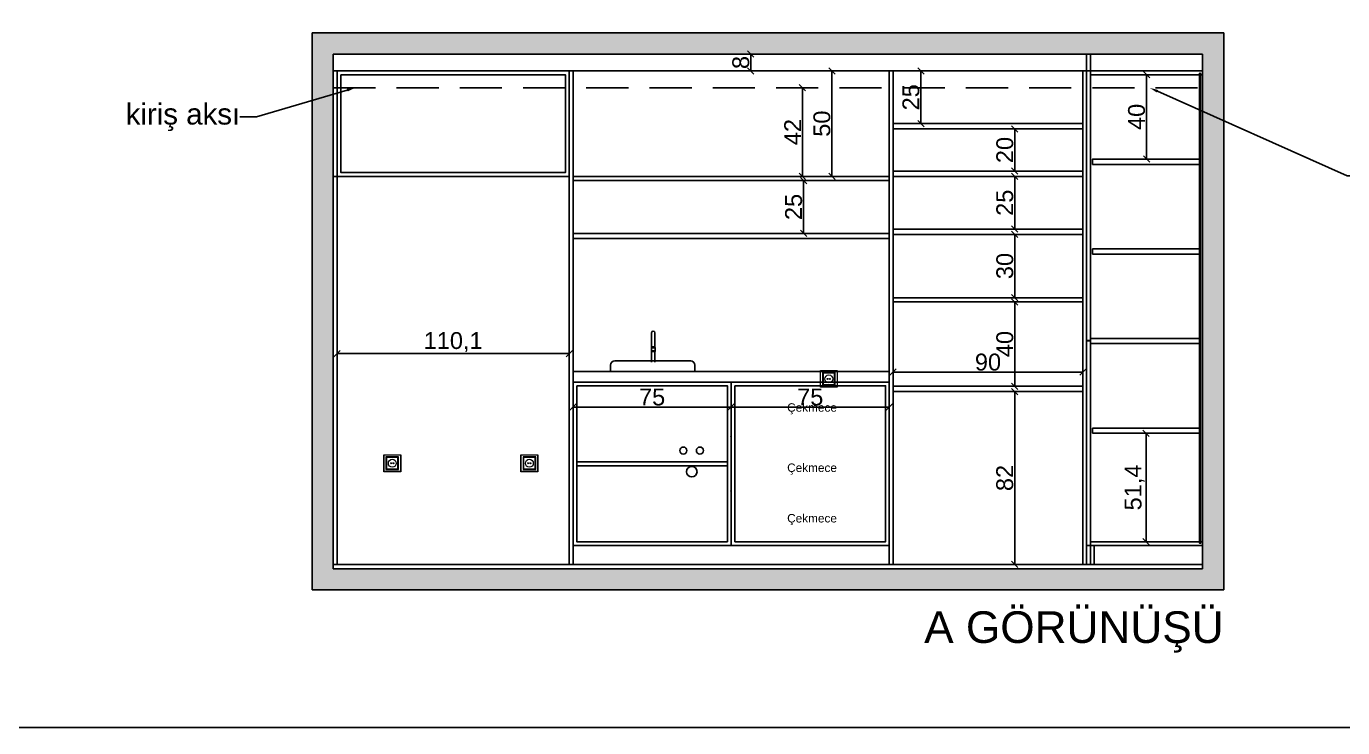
# Model space of a CAD drawing. Header units: millimetres. Extents: x 1064 to 14043, y 831 to 5538.
# Drawn here: x 3483 to 4107, y 831 to 1163 of the extents above; entities that cross this region are included whole.
import ezdxf
from ezdxf import colors
from ezdxf.entities.mleader import LeaderData, LeaderLine
from ezdxf.math import Vec2, Vec3

# ---------------------------------------------------------------- set-up
doc = ezdxf.new("R2010")
doc.units = ezdxf.units.MM
doc.set_wipeout_variables(frame=1)
doc.linetypes.add('( Hidden )', pattern=[0.375, 0.25, -0.125])
doc.layers.add('5_ID-Electrical _Priz', color=3, linetype='Continuous', lineweight=0)
doc.layers.add('furn_wet', color=152, linetype='Continuous')
doc.layers.add('transparan', color=7, linetype='Continuous', transparency=0.75)
doc.styles.get("Standard").update_dxf_attribs({"font": 'arial.ttf'})
doc.dimstyles.new('ISO-25', dxfattribs={"dimtxt": 8, "dimasz": 3, "dimexe": 1.25, "dimexo": 0.625, "dimtad": 1, "dimdec": 1, "dimtxsty": 'Standard', "dimblk": 'OBLIQUE', "dimcen": 2.5, "dimse1": 1, "dimse2": 1, "dimadec": 0, "dimazin": 0, "dimtfac": 1, "dimtdec": 1, "dimtmove": 0, "dimatfit": 3, "dimldrblk": 'OBLIQUE', "dimfxl": 1, "dimarcsym": 0})

# ---------------------------------------------------------------- blocks, each defined once
blk = doc.blocks.new('priz')
blk.add_wipeout([(12844.19, 13291.87), (12852.19, 13291.87), (12852.19, 13299.87), (12844.19, 13299.87)]).dxf.layer = '5_ID-Electrical _Priz'
at = {"layer": '5_ID-Electrical _Priz'}
for points in [[(12844.19, 13299.87), (12852.19, 13299.87), (12852.19, 13291.87), (12844.19, 13291.87)], [(12852.12, 13299.8), (12852.12, 13291.95), (12844.27, 13291.95), (12844.27, 13299.8)], [(12851.19, 13298.87), (12845.19, 13298.87), (12845.19, 13292.87), (12851.19, 13292.87)], [(12850.89, 13298.57), (12845.49, 13298.57), (12845.49, 13293.17), (12850.89, 13293.17)]]:
    blk.add_lwpolyline(points, close=True, dxfattribs=at)
for centre, radius in [((12848.2, 13295.85), 1.88), ((12847.6, 13295.88), 0.23), ((12848.72, 13295.87), 0.23)]:
    blk.add_circle(centre, radius, dxfattribs=at)
blk = doc.blocks.new('kesit 2')
h = blk.add_hatch()
h.set_pattern_fill('ANSI36', color=256, angle=270)
h.set_pattern_definition([(315, (-4547.6026, -8875.4205), (6.1739261, -1.683798), [7.9375, -1.5875, 0, -1.5875])])
h.paths.add_polyline_path([(3120.57, 393.34), (2688.27, 393.34), (2688.27, 129.34), (3120.57, 129.34)])
h.paths.add_polyline_path([(3110.57, 139.34), (2698.27, 139.34), (2698.27, 383.34), (3110.57, 383.34)], flags=16)
for p, q in [((2688.27, 393.34), (2688.27, 129.34)), ((2688.27, 393.34), (3120.57, 393.34)), ((3120.57, 129.34), (3120.57, 393.34)), ((2698.27, 383.34), (2698.27, 139.34)), ((2698.27, 383.34), (3110.57, 383.34)), ((3110.57, 139.34), (3110.57, 383.34)), ((3110.57, 383.34), (3110.57, 367.34)), ((2698.27, 141.34), (3110.57, 141.34)), ((2698.27, 139.34), (3110.57, 139.34)), ((2688.27, 129.34), (3120.57, 129.34))]:
    blk.add_line(p, q)
at = {"linetype": '( Hidden )', "ltscale": 80}
blk.add_line((2698.27, 367.34), (3108.17, 367.34), dxfattribs=at)
for centre, radius in [((2864.31, 195.34), 1.69), ((2872.15, 195.34), 1.69), ((2868.27, 185.34), 2.5)]:
    blk.add_circle(centre, radius)
at = {"layer": '5_ID-Electrical _Priz'}
for p in [(-9914.92, -13066.53), (-10121.93, -13106.53), (-10056.93, -13106.53)]:
    blk.add_blockref('priz', p, dxfattribs=at)
blk = doc.blocks.new('TS122BCF')
at = {"layer": 'furn_wet'}
for p, q in [((-0.0078, 0.2395), (-0.0078, 0.2316)), ((-0.0078, 0.2316), (-0.0078, 0.1718)), ((0.0078, 0.2395), (0.0078, 0.1716)), ((-0.0091, 0.1527), (-0.0091, 0.1673)), ((-0.0078, 0.1518), (-0.0078, 0.151)), ((-0.0078, 0.151), (-0.0078, 0.1004)), ((0.0078, 0.1518), (0.0078, 0.1004)), ((0.0091, 0.1527), (0.0091, 0.1673))]:
    blk.add_line(p, q, dxfattribs=at)
at = {"layer": 'furn_wet', "flags": 128}
for points in [[(0.0091, 0.1673), (0.0089, 0.1676), (0.0084, 0.1679), (0.0077, 0.1682), (0.0067, 0.1684), (0.0054, 0.1686), (0.004, 0.1688), (0.0025, 0.1689), (0.0008, 0.169), (-0.0009, 0.169), (-0.0025, 0.1689), (-0.0041, 0.1688), (-0.0055, 0.1686), (-0.0067, 0.1684), (-0.0077, 0.1682), (-0.0085, 0.1679), (-0.0089, 0.1676), (-0.0091, 0.1673)], [(0.0091, 0.1662), (0.0089, 0.1665), (0.0084, 0.1668), (0.0077, 0.1671), (0.0067, 0.1673), (0.0054, 0.1675), (0.004, 0.1677), (0.0025, 0.1678), (0.0008, 0.1679), (-0.0009, 0.1679), (-0.0025, 0.1678), (-0.0041, 0.1677), (-0.0055, 0.1675), (-0.0067, 0.1673), (-0.0077, 0.1671), (-0.0085, 0.1668), (-0.0089, 0.1665), (-0.0091, 0.1662)], [(0.0078, 0.1719), (0.0068, 0.1721), (0.0056, 0.1724), (0.0041, 0.1725), (0.0025, 0.1726), (0.0009, 0.1727), (-0.0009, 0.1727), (-0.0025, 0.1726), (-0.0041, 0.1725), (-0.0056, 0.1724), (-0.0068, 0.1721), (-0.0078, 0.1719)]]:
    blk.add_lwpolyline(points, dxfattribs=at)
blk.add_lwpolyline([(-0.0091, 0.1527), (-0.0089, 0.1524), (-0.0084, 0.1521), (-0.0076, 0.1518), (-0.0066, 0.1515), (-0.0053, 0.1513), (-0.0038, 0.1512), (-0.0021, 0.1511), (-0.0004, 0.151), (0.0013, 0.151), (0.003, 0.1511), (0.0045, 0.1512), (0.0059, 0.1514), (0.0071, 0.1516), (0.008, 0.1519), (0.0087, 0.1522), (0.009, 0.1525), (0.009, 0.1528), (0.0087, 0.1532), (0.008, 0.1534), (0.0071, 0.1537), (0.0059, 0.1539), (0.0045, 0.1541), (0.003, 0.1543), (0.0013, 0.1543), (-0.0004, 0.1544), (-0.0021, 0.1543), (-0.0038, 0.1542), (-0.0053, 0.154), (-0.0066, 0.1538), (-0.0076, 0.1536), (-0.0084, 0.1533), (-0.0089, 0.153)], close=True, dxfattribs=at)
at = {"layer": 'furn_wet'}
for centre, radius, start, end in [((0, 0.2395), 0.00782, 0, 180), ((-0.0206, 0.1729), 0.0128, 334.08678, 354.84893), ((0.0205, 0.1729), 0.0128, 185.15107, 205.91322)]:
    blk.add_arc(centre, radius, start, end, dxfattribs=at)
blk = doc.blocks.new('_Oblique')
at = {"color": 0, "linetype": 'ByBlock', "lineweight": -2}
blk.add_line((-0.5, -0.5), (0.5, 0.5), dxfattribs=at)
blk = doc.blocks.new('*D643')
at = {"color": 0, "lineweight": -2, "transparency": 16777216}
blk.add_line((3907.17, 1142.25), (3907.17, 1117.25), dxfattribs=at)
at = {"layer": 'Defpoints', "color": 0, "transparency": 16777216}
for p in [(3907.17, 1142.25), (3907.17, 1117.25), (3907.17, 1117.25)]:
    blk.add_point(p, dxfattribs=at)
at = {"color": 0, "lineweight": -2, "transparency": 16777216, "xscale": 3, "yscale": 3, "zscale": 3}
for p, rotation in [((3907.17, 1142.25), 90), ((3907.17, 1117.25), 270)]:
    blk.add_blockref('_Oblique', p, dxfattribs=dict(at, rotation=rotation))
at = {"color": 0, "transparency": 16777216, "insert": (3902.46, 1129.75), "char_height": 8, "attachment_point": 5, "rotation": 90}
blk.add_mtext('25', dxfattribs=at)
blk = doc.blocks.new('*D637')
at = {"color": 0, "lineweight": -2, "transparency": 16777216}
blk.add_line((3951.7, 1114.75), (3951.7, 1094.75), dxfattribs=at)
at = {"layer": 'Defpoints', "color": 0, "transparency": 16777216}
for p in [(3942.37, 1114.75), (3942.37, 1094.75), (3951.7, 1094.75)]:
    blk.add_point(p, dxfattribs=at)
at = {"color": 0, "lineweight": -2, "transparency": 16777216, "xscale": 3, "yscale": 3, "zscale": 3}
for p, rotation in [((3951.7, 1114.75), 90), ((3951.7, 1094.75), 270)]:
    blk.add_blockref('_Oblique', p, dxfattribs=dict(at, rotation=rotation))
at = {"color": 0, "transparency": 16777216, "insert": (3946.99, 1104.75), "char_height": 8, "attachment_point": 5, "rotation": 90}
blk.add_mtext('20', dxfattribs=at)
blk = doc.blocks.new('*D638')
at = {"color": 0, "lineweight": -2, "transparency": 16777216}
blk.add_line((3951.7, 1092.25), (3951.7, 1067.25), dxfattribs=at)
at = {"layer": 'Defpoints', "color": 0, "transparency": 16777216}
for p in [(3951.7, 1092.25), (3951.7, 1067.25), (3951.7, 1067.25)]:
    blk.add_point(p, dxfattribs=at)
at = {"color": 0, "lineweight": -2, "transparency": 16777216, "xscale": 3, "yscale": 3, "zscale": 3}
for p, rotation in [((3951.7, 1092.25), 90), ((3951.7, 1067.25), 270)]:
    blk.add_blockref('_Oblique', p, dxfattribs=dict(at, rotation=rotation))
at = {"color": 0, "transparency": 16777216, "insert": (3946.99, 1079.75), "char_height": 8, "attachment_point": 5, "rotation": 90}
blk.add_mtext('25', dxfattribs=at)
blk = doc.blocks.new('*D639')
at = {"color": 0, "lineweight": -2, "transparency": 16777216}
blk.add_line((3951.7, 1064.75), (3951.7, 1034.75), dxfattribs=at)
at = {"layer": 'Defpoints', "color": 0, "transparency": 16777216}
for p in [(3951.7, 1064.75), (3951.7, 1034.75), (3951.7, 1034.75)]:
    blk.add_point(p, dxfattribs=at)
at = {"color": 0, "lineweight": -2, "transparency": 16777216, "xscale": 3, "yscale": 3, "zscale": 3}
for p, rotation in [((3951.7, 1064.75), 90), ((3951.7, 1034.75), 270)]:
    blk.add_blockref('_Oblique', p, dxfattribs=dict(at, rotation=rotation))
at = {"color": 0, "transparency": 16777216, "insert": (3946.99, 1049.75), "char_height": 8, "attachment_point": 5, "rotation": 90}
blk.add_mtext('30', dxfattribs=at)
blk = doc.blocks.new('*D640')
at = {"color": 0, "lineweight": -2, "transparency": 16777216}
blk.add_line((3951.7, 1032.75), (3951.7, 992.75), dxfattribs=at)
at = {"layer": 'Defpoints', "color": 0, "transparency": 16777216}
for p in [(3959.53, 1032.75), (3951.7, 992.75), (3959.53, 992.75)]:
    blk.add_point(p, dxfattribs=at)
at = {"color": 0, "lineweight": -2, "transparency": 16777216, "xscale": 3, "yscale": 3, "zscale": 3}
for p, rotation in [((3951.7, 1032.75), 90), ((3951.7, 992.75), 270)]:
    blk.add_blockref('_Oblique', p, dxfattribs=dict(at, rotation=rotation))
at = {"color": 0, "transparency": 16777216, "insert": (3946.99, 1012.75), "char_height": 8, "attachment_point": 5, "rotation": 90}
blk.add_mtext('40', dxfattribs=at)
blk = doc.blocks.new('*D641')
at = {"color": 0, "lineweight": -2, "transparency": 16777216}
blk.add_line((3951.67, 990.25), (3951.67, 908.25), dxfattribs=at)
at = {"layer": 'Defpoints', "color": 0, "transparency": 16777216}
for p in [(3954.17, 990.25), (3951.67, 908.25), (3954.17, 908.25)]:
    blk.add_point(p, dxfattribs=at)
at = {"color": 0, "lineweight": -2, "transparency": 16777216, "xscale": 3, "yscale": 3, "zscale": 3}
for p, rotation in [((3951.67, 990.25), 90), ((3951.67, 908.25), 270)]:
    blk.add_blockref('_Oblique', p, dxfattribs=dict(at, rotation=rotation))
at = {"color": 0, "transparency": 16777216, "insert": (3946.96, 949.25), "char_height": 8, "attachment_point": 5, "rotation": 90}
blk.add_mtext('82', dxfattribs=at)
blk = doc.blocks.new('*D648')
at = {"color": 0, "lineweight": -2, "transparency": 16777216}
blk.add_line((3851.55, 1065.25), (3851.55, 1090.25), dxfattribs=at)
at = {"layer": 'Defpoints', "color": 0, "transparency": 16777216}
for p in [(3850.52, 1090.25), (3851.55, 1090.25), (3850.52, 1065.25)]:
    blk.add_point(p, dxfattribs=at)
at = {"color": 0, "lineweight": -2, "transparency": 16777216, "xscale": 3, "yscale": 3, "zscale": 3}
for p, rotation in [((3851.55, 1090.25), 90), ((3851.55, 1065.25), 270)]:
    blk.add_blockref('_Oblique', p, dxfattribs=dict(at, rotation=rotation))
at = {"color": 0, "transparency": 16777216, "insert": (3846.84, 1077.75), "char_height": 8, "attachment_point": 5, "rotation": 90}
blk.add_mtext('25', dxfattribs=at)
blk = doc.blocks.new('*D649')
at = {"color": 0, "lineweight": -2, "transparency": 16777216}
blk.add_line((3850.99, 1092.25), (3850.99, 1134.25), dxfattribs=at)
at = {"layer": 'Defpoints', "color": 0, "transparency": 16777216}
for p in [(3850.99, 1134.25), (3860.66, 1134.25), (3860.66, 1092.25)]:
    blk.add_point(p, dxfattribs=at)
at = {"color": 0, "lineweight": -2, "transparency": 16777216, "xscale": 3, "yscale": 3, "zscale": 3}
for p, rotation in [((3850.99, 1134.25), 90), ((3850.99, 1092.25), 270)]:
    blk.add_blockref('_Oblique', p, dxfattribs=dict(at, rotation=rotation))
at = {"color": 0, "transparency": 16777216, "insert": (3846.35, 1113.25), "char_height": 8, "attachment_point": 5, "rotation": 90}
blk.add_mtext('42', dxfattribs=at)
blk = doc.blocks.new('*D650')
at = {"color": 0, "lineweight": -2, "transparency": 16777216}
blk.add_line((3864.96, 1092.25), (3864.96, 1142.25), dxfattribs=at)
at = {"layer": 'Defpoints', "color": 0, "transparency": 16777216}
for p in [(3860.66, 1142.25), (3864.96, 1142.25), (3860.66, 1092.25)]:
    blk.add_point(p, dxfattribs=at)
at = {"color": 0, "lineweight": -2, "transparency": 16777216, "xscale": 3, "yscale": 3, "zscale": 3}
for p, rotation in [((3864.96, 1142.25), 90), ((3864.96, 1092.25), 270)]:
    blk.add_blockref('_Oblique', p, dxfattribs=dict(at, rotation=rotation))
at = {"color": 0, "transparency": 16777216, "insert": (3860.25, 1117.25), "char_height": 8, "attachment_point": 5, "rotation": 90}
blk.add_mtext('50', dxfattribs=at)
blk = doc.blocks.new('*D651')
at = {"color": 0, "lineweight": -2, "transparency": 16777216}
blk.add_line((3826.5, 1142.25), (3826.5, 1150.25), dxfattribs=at)
at = {"layer": 'Defpoints', "color": 0, "transparency": 16777216}
for p in [(3826.5, 1150.25), (3826.5, 1150.25), (3826.5, 1142.25)]:
    blk.add_point(p, dxfattribs=at)
at = {"color": 0, "lineweight": -2, "transparency": 16777216, "xscale": 3, "yscale": 3, "zscale": 3}
for p, rotation in [((3826.5, 1150.25), 90), ((3826.5, 1142.25), 270)]:
    blk.add_blockref('_Oblique', p, dxfattribs=dict(at, rotation=rotation))
at = {"color": 0, "transparency": 16777216, "insert": (3821.79, 1146.25), "char_height": 8, "attachment_point": 5, "rotation": 90}
blk.add_mtext('8', dxfattribs=at)
blk = doc.blocks.new('*D652')
at = {"color": 0, "lineweight": -2, "transparency": 16777216}
blk.add_line((3630.29, 1008.24), (3740.39, 1008.24), dxfattribs=at)
at = {"layer": 'Defpoints', "color": 0, "transparency": 16777216}
for p in [(3630.29, 1009.16), (3740.39, 1009.16), (3740.39, 1008.24)]:
    blk.add_point(p, dxfattribs=at)
at = {"color": 0, "lineweight": -2, "transparency": 16777216, "xscale": 3, "yscale": 3, "zscale": 3, "rotation": 180}
blk.add_blockref('_Oblique', (3630.29, 1008.24), dxfattribs=at)
at = {"color": 0, "lineweight": -2, "transparency": 16777216, "xscale": 3, "yscale": 3, "zscale": 3}
blk.add_blockref('_Oblique', (3740.39, 1008.24), dxfattribs=at)
at = {"color": 0, "transparency": 16777216, "insert": (3685.34, 1013.67), "char_height": 8, "attachment_point": 5}
blk.add_mtext('110,1', dxfattribs=at)
blk = doc.blocks.new('*D653')
at = {"color": 0, "lineweight": -2, "transparency": 16777216}
blk.add_line((3742.19, 982.9), (3817.19, 982.9), dxfattribs=at)
at = {"layer": 'Defpoints', "color": 0, "transparency": 16777216}
for p in [(3742.19, 989.65), (3817.19, 989.65), (3817.19, 982.9)]:
    blk.add_point(p, dxfattribs=at)
at = {"color": 0, "lineweight": -2, "transparency": 16777216, "xscale": 3, "yscale": 3, "zscale": 3, "rotation": 180}
blk.add_blockref('_Oblique', (3742.19, 982.9), dxfattribs=at)
at = {"color": 0, "lineweight": -2, "transparency": 16777216, "xscale": 3, "yscale": 3, "zscale": 3}
blk.add_blockref('_Oblique', (3817.19, 982.9), dxfattribs=at)
at = {"color": 0, "transparency": 16777216, "insert": (3779.69, 987.59), "char_height": 8, "attachment_point": 5}
blk.add_mtext('75', dxfattribs=at)
blk = doc.blocks.new('*D654')
at = {"color": 0, "lineweight": -2, "transparency": 16777216}
blk.add_line((3817.19, 982.9), (3892.19, 982.9), dxfattribs=at)
at = {"layer": 'Defpoints', "color": 0, "transparency": 16777216}
for p in [(3817.19, 987.08), (3892.19, 987.08), (3892.19, 982.9)]:
    blk.add_point(p, dxfattribs=at)
at = {"color": 0, "lineweight": -2, "transparency": 16777216, "xscale": 3, "yscale": 3, "zscale": 3, "rotation": 180}
blk.add_blockref('_Oblique', (3817.19, 982.9), dxfattribs=at)
at = {"color": 0, "lineweight": -2, "transparency": 16777216, "xscale": 3, "yscale": 3, "zscale": 3}
blk.add_blockref('_Oblique', (3892.19, 982.9), dxfattribs=at)
at = {"color": 0, "transparency": 16777216, "insert": (3854.69, 987.59), "char_height": 8, "attachment_point": 5}
blk.add_mtext('75', dxfattribs=at)
blk = doc.blocks.new('*D655')
at = {"color": 0, "lineweight": -2, "transparency": 16777216}
blk.add_line((3893.99, 999.45), (3983.99, 999.45), dxfattribs=at)
at = {"layer": 'Defpoints', "color": 0, "transparency": 16777216}
for p in [(3983.99, 999.45), (3893.99, 990.25), (3983.99, 990.25)]:
    blk.add_point(p, dxfattribs=at)
at = {"color": 0, "lineweight": -2, "transparency": 16777216, "xscale": 3, "yscale": 3, "zscale": 3, "rotation": 180}
blk.add_blockref('_Oblique', (3893.99, 999.45), dxfattribs=at)
at = {"color": 0, "lineweight": -2, "transparency": 16777216, "xscale": 3, "yscale": 3, "zscale": 3}
blk.add_blockref('_Oblique', (3983.99, 999.45), dxfattribs=at)
at = {"color": 0, "transparency": 16777216, "insert": (3938.99, 1004.16), "char_height": 8, "attachment_point": 5}
blk.add_mtext('90', dxfattribs=at)
blk = doc.blocks.new('*D695')
at = {"color": 0, "lineweight": -2, "transparency": 16777216}
blk.add_line((4014.19, 1140.45), (4014.19, 1100.45), dxfattribs=at)
at = {"layer": 'Defpoints', "color": 0, "transparency": 16777216}
for p in [(4014.19, 1140.45), (4012.56, 1100.45), (4014.19, 1100.45)]:
    blk.add_point(p, dxfattribs=at)
at = {"color": 0, "lineweight": -2, "transparency": 16777216, "xscale": 3, "yscale": 3, "zscale": 3}
for p, rotation in [((4014.19, 1140.45), 90), ((4014.19, 1100.45), 270)]:
    blk.add_blockref('_Oblique', p, dxfattribs=dict(at, rotation=rotation))
at = {"color": 0, "transparency": 16777216, "insert": (4009.48, 1120.45), "char_height": 8, "attachment_point": 5, "rotation": 90}
blk.add_mtext('40', dxfattribs=at)
blk = doc.blocks.new('*D696')
at = {"color": 0, "lineweight": -2, "transparency": 16777216}
blk.add_line((4014.19, 1140.45), (4014.19, 1100.45), dxfattribs=at)
at = {"layer": 'Defpoints', "color": 0, "transparency": 16777216}
for p in [(4014.19, 1140.45), (4012.56, 1100.45), (4014.19, 1100.45)]:
    blk.add_point(p, dxfattribs=at)
at = {"color": 0, "lineweight": -2, "transparency": 16777216, "xscale": 3, "yscale": 3, "zscale": 3}
for p, rotation in [((4014.19, 1140.45), 90), ((4014.19, 1100.45), 270)]:
    blk.add_blockref('_Oblique', p, dxfattribs=dict(at, rotation=rotation))
at = {"color": 0, "transparency": 16777216, "insert": (4009.48, 1120.45), "char_height": 8, "attachment_point": 5, "rotation": 90}
blk.add_mtext('40', dxfattribs=at)
blk = doc.blocks.new('*D697')
at = {"color": 0, "lineweight": -2, "transparency": 16777216}
blk.add_line((4014.19, 1140.45), (4014.19, 1100.45), dxfattribs=at)
at = {"layer": 'Defpoints', "color": 0, "transparency": 16777216}
for p in [(4014.19, 1140.45), (4012.56, 1100.45), (4014.19, 1100.45)]:
    blk.add_point(p, dxfattribs=at)
at = {"color": 0, "lineweight": -2, "transparency": 16777216, "xscale": 3, "yscale": 3, "zscale": 3}
for p, rotation in [((4014.19, 1140.45), 90), ((4014.19, 1100.45), 270)]:
    blk.add_blockref('_Oblique', p, dxfattribs=dict(at, rotation=rotation))
at = {"color": 0, "transparency": 16777216, "insert": (4009.48, 1120.45), "char_height": 8, "attachment_point": 5, "rotation": 90}
blk.add_mtext('40', dxfattribs=at)
blk = doc.blocks.new('*D698')
at = {"color": 0, "lineweight": -2, "transparency": 16777216}
blk.add_line((4014.19, 1140.45), (4014.19, 1100.45), dxfattribs=at)
at = {"layer": 'Defpoints', "color": 0, "transparency": 16777216}
for p in [(4014.19, 1140.45), (4012.56, 1100.45), (4014.19, 1100.45)]:
    blk.add_point(p, dxfattribs=at)
at = {"color": 0, "lineweight": -2, "transparency": 16777216, "xscale": 3, "yscale": 3, "zscale": 3}
for p, rotation in [((4014.19, 1140.45), 90), ((4014.19, 1100.45), 270)]:
    blk.add_blockref('_Oblique', p, dxfattribs=dict(at, rotation=rotation))
at = {"color": 0, "transparency": 16777216, "insert": (4009.48, 1120.45), "char_height": 8, "attachment_point": 5, "rotation": 90}
blk.add_mtext('40', dxfattribs=at)
blk = doc.blocks.new('*D694')
at = {"color": 0, "lineweight": -2, "transparency": 16777216}
blk.add_line((4013.96, 970.45), (4013.96, 919.05), dxfattribs=at)
at = {"layer": 'Defpoints', "color": 0, "transparency": 16777216}
for p in [(4013.96, 970.45), (4013.29, 919.05), (4013.96, 919.05)]:
    blk.add_point(p, dxfattribs=at)
at = {"color": 0, "lineweight": -2, "transparency": 16777216, "xscale": 3, "yscale": 3, "zscale": 3}
for p, rotation in [((4013.96, 970.45), 90), ((4013.96, 919.05), 270)]:
    blk.add_blockref('_Oblique', p, dxfattribs=dict(at, rotation=rotation))
at = {"color": 0, "transparency": 16777216, "insert": (4008.53, 944.75), "char_height": 8, "attachment_point": 5, "rotation": 90}
blk.add_mtext('51,4', dxfattribs=at)

msp = doc.modelspace()

# ---------------------------------------------------------------- block references
msp.add_blockref('kesit 2', (930.22517, 766.90047))

# ---------------------------------------------------------------- texts
at = {"color": 1, "insert": (3908.72891, 886.04718), "char_height": 15, "width": 172.095613, "attachment_point": 1}
msp.add_mtext('A GÖRÜNÜŞÜ', dxfattribs=at)

# ---------------------------------------------------------------- next in the draw order: linework, layer by layer
for p, q in [((3628.49165, 1150.24513), (4040.79165, 1150.24513)), ((3985.79165, 1142.24513), (4040.79165, 1142.24513)), ((3987.59165, 1140.44513), (4040.79165, 1140.44513)), ((3893.99165, 1117.24513), (3983.99165, 1117.24513)), ((3893.99165, 1114.74513), (3983.99165, 1114.74513)), ((3893.99165, 1094.74513), (3983.99165, 1094.74513)), ((3628.49165, 1092.24513), (3740.39165, 1092.24513)), ((3893.99165, 1092.24513), (3983.99165, 1092.24513)), ((3893.99165, 1067.24513), (3983.99165, 1067.24513)), ((3893.99165, 1064.74513), (3983.99165, 1064.74513)), ((3988.59557, 1057.94513), (4039.32953, 1057.94513)), ((3988.59557, 1057.94513), (3988.59557, 1055.44513)), ((3988.59557, 1055.44513), (4039.32953, 1055.44513)), ((3893.99165, 1034.74513), (3983.99165, 1034.74513)), ((3893.99165, 1032.74513), (3983.99165, 1032.74513)), ((3985.79165, 1015.44513), (3985.79165, 1012.94513)), ((3892.19165, 999.74513), (3742.19165, 999.74513)), ((3892.19165, 994.74513), (3742.19165, 994.74513)), ((3817.19165, 994.74513), (3817.19165, 917.24513)), ((3893.99165, 992.74513), (3983.99165, 992.74513)), ((3893.99165, 990.24513), (3983.99165, 990.24513)), ((3988.59557, 972.94513), (4039.32953, 972.94513)), ((3988.59557, 972.94513), (3988.59557, 970.44513)), ((3988.59557, 970.44513), (4039.32953, 970.44513)), ((3815.39165, 956.89513), (3743.99165, 956.89513)), ((3815.39165, 955.09513), (3743.99165, 955.09513)), ((3987.59165, 919.04513), (4040.79165, 919.04513)), ((3742.19165, 917.24513), (3892.19165, 917.24513)), ((3987.59165, 917.24513), (4040.79165, 917.24513))]:
    msp.add_line(p, q)
at = {"color": 6}
for p, q in [((3985.79165, 1142.24513), (3985.79165, 1150.24513)), ((3987.59165, 1142.24513), (3987.59165, 1150.24513)), ((3628.49165, 1142.24513), (3983.99165, 1142.24513)), ((3985.79165, 917.24513), (3985.79165, 908.24513)), ((3987.59165, 917.24513), (3987.59165, 908.24513)), ((3989.39165, 917.24513), (3989.39165, 908.24513))]:
    msp.add_line(p, q, dxfattribs=at)
at = {"color": 1}
for p, q in [((3742.19165, 1092.24513), (3892.19165, 1092.24513)), ((3892.19165, 1090.24513), (3742.19165, 1090.24513)), ((3892.19165, 1065.24513), (3742.19165, 1065.24513)), ((3892.19165, 1062.74513), (3742.19165, 1062.74513)), ((3987.63601, 1015.44513), (4039.32953, 1015.44513)), ((3987.63601, 1012.94513), (3987.63601, 1015.44513)), ((3987.63601, 1012.94513), (4039.32953, 1012.94513))]:
    msp.add_line(p, q, dxfattribs=at)
for points in [[(2303.36581, 1523.72753), (6611.18755, 1523.72753), (6611.18755, 830.8794), (2303.36581, 830.8794)], [(3632.09165, 1140.44513), (3738.59165, 1140.44513), (3738.59165, 1094.04513), (3632.09165, 1094.04513)], [(3742.19165, 994.74513), (3817.19165, 994.74513), (3817.19165, 917.24513), (3742.19165, 917.24513)], [(3743.99165, 992.94513), (3815.39165, 992.94513), (3815.39165, 919.04513), (3743.99165, 919.04513)], [(3817.19165, 994.74513), (3892.19165, 994.74513), (3892.19165, 917.24513), (3817.19165, 917.24513)], [(3818.99165, 992.94513), (3890.39165, 992.94513), (3890.39165, 919.04513), (3818.99165, 919.04513)]]:
    msp.add_lwpolyline(points, close=True)
at = {"color": 6}
for points in [[(3630.29165, 1142.24513), (3628.49165, 1142.24513), (3628.49165, 908.24513), (3630.29165, 908.24513)], [(3742.19165, 1142.24513), (3740.39165, 1142.24513), (3740.39165, 908.24513), (3742.19165, 908.24513)], [(3893.99165, 1142.24513), (3892.19165, 1142.24513), (3892.19165, 908.24513), (3893.99165, 908.24513)], [(3985.79165, 1142.24513), (3983.99165, 1142.24513), (3983.99165, 908.24513), (3985.79165, 908.24513)], [(3987.59165, 1142.24513), (3985.79165, 1142.24513), (3985.79165, 1014.43706), (3987.59165, 1014.43706)], [(3987.59165, 1014.24861), (3985.79165, 1014.24861), (3985.79165, 917.24513), (3987.59165, 917.24513)]]:
    msp.add_lwpolyline(points, close=True, dxfattribs=at)
for points in [[(4039.82953, 1141.13609), (4039.82953, 918.29607), (4039.32953, 918.29607), (4039.32953, 1141.13609), (4039.82953, 1141.13609)], [(4039.32953, 1100.44513), (3988.59557, 1100.44513), (3988.59557, 1097.94513), (4039.32953, 1097.94513)]]:
    msp.add_lwpolyline(points)
for p in [(3817.19165, 968.91179), (3817.19165, 943.07846)]:
    msp.add_point(p)
at = {"layer": 'transparan'}
msp.add_lwpolyline([(3759.99696, 999.74513), (3799.99696, 999.74513), (3799.99696, 1002.76475, 0.414213562), (3797.99696, 1004.76475), (3761.99696, 1004.76475, 0.414213562), (3759.99696, 1002.76475)], format="xyb", close=True, dxfattribs=at)

# ---------------------------------------------------------------- next in the draw order: block references
at = {"xscale": 100, "yscale": 100, "zscale": 100}
msp.add_blockref('TS122BCF', (3780.26591, 994.12354), dxfattribs=at)

# ---------------------------------------------------------------- next in the draw order: texts
at = {"color": 6, "char_height": 4, "width": 54.3282125, "attachment_point": 1}
for insert in [(3843.75543, 984.67881), (3843.75543, 956.11461), (3843.75543, 932.16351)]:
    msp.add_mtext('Çekmece', dxfattribs=dict(at, insert=insert))

# ---------------------------------------------------------------- next in the draw order: dimensions: what is measured, and where the dimension line sits
for base, p1, p2, picture, middle in [((3826.49842, 1150.24513), (3826.49842, 1142.24513), (3826.49842, 1150.24513), '*D651', (3821.78884, 1146.24513)), ((3864.96374, 1142.24513), (3860.66439, 1092.24513), (3860.66439, 1142.24513), '*D650', (3860.25416, 1117.24513)), ((3907.1745, 1117.24513), (3907.1745, 1142.24513), (3907.1745, 1117.24513), '*D643', (3902.46492, 1129.74513)), ((4014.19165, 1100.44513), (4014.19165, 1140.44513), (4012.56059, 1100.44513), '*D695', (4009.48206, 1120.44513)), ((4014.19165, 1100.44513), (4014.19165, 1140.44513), (4012.56059, 1100.44513), '*D696', (4009.48206, 1120.44513)), ((4014.19165, 1100.44513), (4014.19165, 1140.44513), (4012.56059, 1100.44513), '*D697', (4009.48206, 1120.44513)), ((4014.19165, 1100.44513), (4014.19165, 1140.44513), (4012.56059, 1100.44513), '*D698', (4009.48206, 1120.44513)), ((3850.99377, 1134.24513), (3860.66439, 1092.24513), (3860.66439, 1134.24513), '*D649', (3846.3524, 1113.24513)), ((3951.70104, 1094.74513), (3942.36576, 1114.74513), (3942.36576, 1094.74513), '*D637', (3946.99146, 1104.74513)), ((3951.70104, 1067.24513), (3951.70104, 1092.24513), (3951.70104, 1067.24513), '*D638', (3946.99146, 1079.74513)), ((3851.54616, 1090.24513), (3850.51876, 1065.24513), (3850.51876, 1090.24513), '*D648', (3846.83657, 1077.74513)), ((3951.70104, 1034.74513), (3951.70104, 1064.74513), (3951.70104, 1034.74513), '*D639', (3946.98873, 1049.74513)), ((3951.70104, 992.74513), (3959.53163, 1032.74513), (3959.53163, 992.74513), '*D640', (3946.99146, 1012.74513)), ((3951.66852, 908.24513), (3954.17379, 990.24513), (3954.17379, 908.24513), '*D641', (3946.95894, 949.24513)), ((4013.96255, 919.04513), (4013.96255, 970.44513), (4013.29165, 919.04513), '*D694', (4008.52991, 944.74513))]:
    dim = msp.add_linear_dim(base=base, p1=p1, p2=p2, angle=90, dimstyle='ISO-25')
    dim.commit()
    dim.dimension.update_dxf_attribs({"geometry": picture, "text_midpoint": middle})
for base, p1, p2, picture, middle in [((3740.39165, 1008.23684), (3630.29165, 1009.16063), (3740.39165, 1009.16063), '*D652', (3685.34165, 1013.66948)), ((3983.99165, 999.45143), (3893.99165, 990.24513), (3983.99165, 990.24513), '*D655', (3938.99165, 1004.16102)), ((3817.19165, 982.89872), (3742.19165, 989.65384), (3817.19165, 989.65384), '*D653', (3779.69165, 987.59193)), ((3892.19165, 982.89872), (3817.19165, 987.08272), (3892.19165, 987.08272), '*D654', (3854.69165, 987.59193))]:
    dim = msp.add_linear_dim(base=base, p1=p1, p2=p2, dimstyle='ISO-25')
    dim.commit()
    dim.dimension.update_dxf_attribs({"geometry": picture, "text_midpoint": middle})

# ---------------------------------------------------------------- next in the draw order: leaders
at = {"color": 6}
ml = msp.add_multileader_mtext('Standard', dxfattribs=at)
ml.set_content('kiriş aksı', color=6)
ml.set_leader_properties()
ml.build(insert=Vec2(0, 0))
ctx = ml.context
ctx.base_point, ctx.char_height, ctx.plane_origin = Vec3(3528.03225, 1120.45572), 10, Vec3(3638.95565, 1134.24513)
notes = []
notes.append((ctx, [(0, (1, 1, 0), (3592.13321, 1120.45572), (-1, 0), 8, [(0, [(3638.95565, 1134.24513)], 0, [])])]))
ctx.mtext.insert, ctx.mtext.flow_direction = Vec3(3530.03225, 1126.82339), 5
ml = msp.add_multileader_mtext('Standard', dxfattribs=at)
ml.set_content('kertme yapılması gerekiyor ', color=6)
ml.set_leader_properties()
ml.build(insert=Vec2(0, 0))
ctx = ml.context
ctx.base_point, ctx.char_height, ctx.plane_origin = Vec3(4117.3884, 1092.50607), 10, Vec3(4015.68405, 1134.24513)
notes.append((ctx, [(0, (1, 1, 0), (4109.3884, 1092.50607), (1, 0), 8, [(0, [(4015.68405, 1134.24513)], 0, [])])]))
ctx.mtext.insert, ctx.mtext.flow_direction = Vec3(4119.3884, 1098.97606), 5
for ctx, leaders in notes:
    for number, flags, end, landing, length, lines in leaders:
        leader = LeaderData()
        leader.index, (leader.has_last_leader_line, leader.has_dogleg_vector, leader.attachment_direction) = number, flags
        leader.last_leader_point, leader.dogleg_vector, leader.dogleg_length = Vec3(end), Vec3(landing), length
        for number, points, colour, breaks in lines:
            line = LeaderLine()
            line.index, line.vertices, line.color, line.breaks = number, Vec3.list(points), colors.encode_raw_color(colour), breaks
            leader.lines.append(line)
        ctx.leaders.append(leader)

doc.saveas('drawing.dxf')
